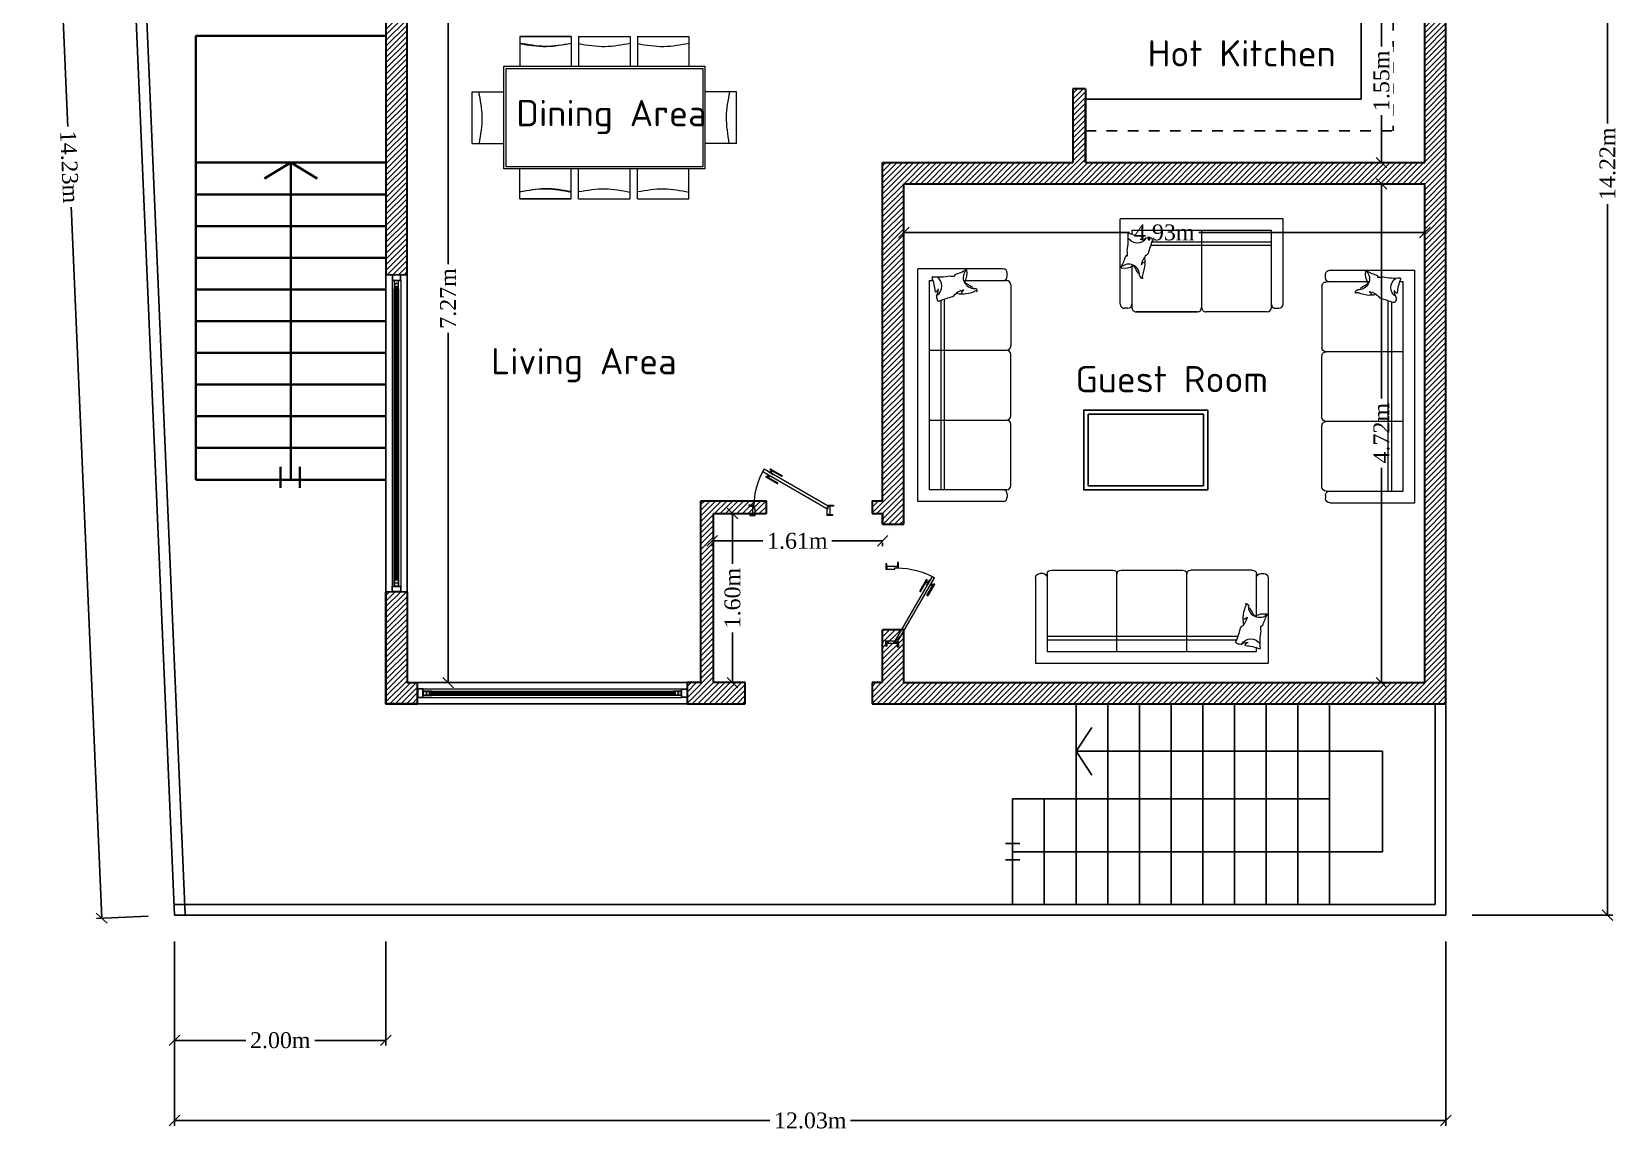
# Model space of a CAD drawing. Header units: millimetres. Extents: x 860 to 1444, y -43 to 267.
# Drawn here: x 1332.91 to 1347.93, y 248.68 to 259.09 of the extents above; entities that cross this region are included whole.
import ezdxf

# ---------------------------------------------------------------- set-up
doc = ezdxf.new("R2010")
doc.units = ezdxf.units.MM
doc.header["$MEASUREMENT"] = 0
doc.linetypes.add('VW-01 Strichlinie kurz', pattern=[0.15748, 0.07874, -0.07874])
for name, color, linetype, lineweight in [('Doors Ari', 251, 'Continuous', 5), ('furniture', 251, 'Continuous', 5), ('Furniture Ari', 252, 'Continuous', 9), ('Furnitures', 251, 'Continuous', 5), ('WALL', 7, 'Continuous', 30), ('Window', 7, 'Continuous', 15)]:
    doc.layers.add(name, color=color, linetype=linetype, lineweight=lineweight)
doc.layers.add('Text1', color=7, linetype='Continuous')
doc.styles.add('Ari', font='isocpeur.ttf', dxfattribs={"height": 0.15})
doc.styles.add('Ari CENTER', font='times.ttf', dxfattribs={"height": 0.15})
doc.dimstyles.new('Ari New', dxfattribs={"dimtxt": 0.15, "dimasz": 0.1, "dimexe": 0.05, "dimexo": 0.25, "dimgap": 0.05, "dimtad": 0, "dimtoh": 1, "dimzin": 0, "dimdsep": 46, "dimtxsty": 'Ari CENTER', "dimblk": 'OBLIQUE', "dimcen": 0.09, "dimclrd": 251, "dimclre": 251, "dimclrt": 12, "dimadec": 0, "dimazin": 0, "dimtfac": 1, "dimtofl": 0, "dimtmove": 0, "dimatfit": 3, "dimldrblk": 'NONE', "dimfxl": 0, "dimtolj": 1, "dimtzin": 0, "dimarcsym": 0})

# ---------------------------------------------------------------- blocks, each defined once
blk = doc.blocks.new('_Oblique')
at = {"color": 0, "linetype": 'ByBlock', "lineweight": -2}
blk.add_line((-0.5, -0.5), (0.5, 0.5), dxfattribs=at)
blk = doc.blocks.new('*D393')
at = {"color": 251, "lineweight": -2, "transparency": 16777216}
for p, q in [((1333.403, 264.942), (1332.913, 264.921)), ((1332.963, 264.923), (1333.252, 258.184)), ((1333.573, 250.703), (1333.284, 257.441)), ((1334.013, 250.722), (1333.523, 250.701))]:
    blk.add_line(p, q, dxfattribs=at)
at = {"layer": 'Defpoints', "color": 0, "lineweight": 35, "transparency": 16777216}
for p in [(1333.653, 264.952), (1334.263, 250.732), (1333.573, 250.703)]:
    blk.add_point(p, dxfattribs=at)
at = {"color": 251, "lineweight": -2, "transparency": 16777216, "xscale": 0.1, "yscale": 0.1, "zscale": 0.1}
for p, rotation in [((1332.963, 264.923), 92.45632987171216), ((1333.573, 250.703), 272.4563298717122)]:
    blk.add_blockref('_Oblique', p, dxfattribs=dict(at, rotation=rotation))
at = {"color": 12, "transparency": 16777216, "insert": (1333.268, 257.813), "char_height": 0.15, "attachment_point": 5, "rotation": 272.4563, "style": 'Ari CENTER', "bg_fill": 3, "box_fill_scale": 1.25, "bg_fill_color": 256, "bg_fill_true_color": 13158600, "bg_fill_transparency": 0}
blk.add_mtext('\\A1;14.23m', dxfattribs=at)
blk = doc.blocks.new('_None')
blk = doc.blocks.new('*D394')
at = {"color": 251, "lineweight": -2, "transparency": 16777216}
for p, q in [((1346.543, 264.952), (1347.873, 264.952)), ((1347.823, 264.952), (1347.823, 258.214)), ((1347.823, 250.732), (1347.823, 257.47)), ((1346.543, 250.732), (1347.873, 250.732))]:
    blk.add_line(p, q, dxfattribs=at)
at = {"layer": 'Defpoints', "color": 0, "lineweight": 35, "transparency": 16777216}
for p in [(1346.293, 264.952), (1346.293, 250.732), (1347.823, 250.732)]:
    blk.add_point(p, dxfattribs=at)
at = {"color": 251, "lineweight": -2, "transparency": 16777216, "xscale": 0.1, "yscale": 0.1, "zscale": 0.1}
for p, rotation in [((1347.823, 264.952), 90), ((1347.823, 250.732), 270)]:
    blk.add_blockref('_Oblique', p, dxfattribs=dict(at, rotation=rotation))
at = {"color": 12, "transparency": 16777216, "insert": (1347.823, 257.842), "char_height": 0.15, "attachment_point": 5, "rotation": 90, "style": 'Ari CENTER', "bg_fill": 3, "box_fill_scale": 1.25, "bg_fill_color": 256, "bg_fill_true_color": 13158600, "bg_fill_transparency": 0}
blk.add_mtext('\\A1;14.22m', dxfattribs=at)
blk = doc.blocks.new('*D395')
at = {"color": 251, "lineweight": -2, "transparency": 16777216}
for p, q in [((1334.263, 250.482), (1334.263, 249.497)), ((1336.263, 250.482), (1336.263, 249.497)), ((1334.263, 249.547), (1334.936, 249.547)), ((1336.263, 249.547), (1335.59, 249.547))]:
    blk.add_line(p, q, dxfattribs=at)
at = {"layer": 'Defpoints', "color": 0, "lineweight": 35, "transparency": 16777216}
for p in [(1334.263, 250.732), (1336.263, 250.732), (1336.263, 249.547)]:
    blk.add_point(p, dxfattribs=at)
at = {"color": 251, "lineweight": -2, "transparency": 16777216, "xscale": 0.1, "yscale": 0.1, "zscale": 0.1, "rotation": 180}
blk.add_blockref('_Oblique', (1334.263, 249.547), dxfattribs=at)
at = {"color": 251, "lineweight": -2, "transparency": 16777216, "xscale": 0.1, "yscale": 0.1, "zscale": 0.1}
blk.add_blockref('_Oblique', (1336.263, 249.547), dxfattribs=at)
at = {"color": 12, "transparency": 16777216, "insert": (1335.263, 249.547), "char_height": 0.15, "attachment_point": 5, "style": 'Ari CENTER', "bg_fill": 3, "box_fill_scale": 1.25, "bg_fill_color": 256, "bg_fill_true_color": 13158600, "bg_fill_transparency": 0}
blk.add_mtext('\\A1;2.00m', dxfattribs=at)
blk = doc.blocks.new('*D396')
at = {"color": 251, "lineweight": -2, "transparency": 16777216}
for p, q in [((1334.263, 250.482), (1334.263, 248.738)), ((1346.293, 250.482), (1346.293, 248.738)), ((1334.263, 248.788), (1339.906, 248.788)), ((1346.293, 248.788), (1340.65, 248.788))]:
    blk.add_line(p, q, dxfattribs=at)
at = {"layer": 'Defpoints', "color": 0, "lineweight": 35, "transparency": 16777216}
for p in [(1334.263, 250.732), (1346.293, 250.732), (1346.293, 248.788)]:
    blk.add_point(p, dxfattribs=at)
at = {"color": 251, "lineweight": -2, "transparency": 16777216, "xscale": 0.1, "yscale": 0.1, "zscale": 0.1, "rotation": 180}
blk.add_blockref('_Oblique', (1334.263, 248.788), dxfattribs=at)
at = {"color": 251, "lineweight": -2, "transparency": 16777216, "xscale": 0.1, "yscale": 0.1, "zscale": 0.1}
blk.add_blockref('_Oblique', (1346.293, 248.788), dxfattribs=at)
at = {"color": 12, "transparency": 16777216, "insert": (1340.278, 248.788), "char_height": 0.15, "attachment_point": 5, "style": 'Ari CENTER', "bg_fill": 3, "box_fill_scale": 1.25, "bg_fill_color": 256, "bg_fill_true_color": 13158600, "bg_fill_transparency": 0}
blk.add_mtext('\\A1;12.03m', dxfattribs=at)
blk = doc.blocks.new('*U364')
at = {"layer": 'Window', "color": 253, "lineweight": 5}
for p, q in [((2038.612, 2452.441), (2038.612, 2449.548)), ((2038.696, 2452.441), (2038.696, 2449.548))]:
    blk.add_line(p, q, dxfattribs=at)
at = {"layer": 'Window', "color": 251, "lineweight": 5}
for p, q in [((2038.639, 2452.374), (2038.666, 2452.381)), ((2038.64, 2449.615), (2038.667, 2449.608))]:
    blk.add_line(p, q, dxfattribs=at)
at = {"layer": 'Window', "linetype": 'Continuous', "lineweight": 5}
for points in [[(2038.696, 2452.441), (2038.696, 2452.494), (2038.612, 2452.494), (2038.612, 2452.441)], [(2038.635, 2452.412), (2038.635, 2452.412), (2038.635, 2452.439), (2038.671, 2452.439), (2038.671, 2452.412)], [(2038.671, 2452.411), (2038.671, 2452.411), (2038.671, 2452.411), (2038.671, 2452.411), (2038.671, 2452.382), (2038.671, 2452.382), (2038.635, 2452.382), (2038.635, 2452.382), (2038.635, 2452.411), (2038.635, 2452.382), (2038.635, 2452.411), (2038.635, 2452.411), (2038.635, 2452.411), (2038.635, 2452.411), (2038.635, 2452.411), (2038.635, 2452.411), (2038.671, 2452.411), (2038.671, 2452.411), (2038.671, 2452.411), (2038.671, 2452.411)], [(2038.666, 2452.374), (2038.639, 2452.374), (2038.639, 2452.381), (2038.666, 2452.381)], [(2038.696, 2449.548), (2038.696, 2449.494), (2038.612, 2449.494), (2038.612, 2449.548)], [(2038.672, 2449.578), (2038.672, 2449.578), (2038.672, 2449.578), (2038.672, 2449.578), (2038.672, 2449.607), (2038.672, 2449.607), (2038.635, 2449.607), (2038.635, 2449.607), (2038.635, 2449.578), (2038.635, 2449.607), (2038.635, 2449.578), (2038.635, 2449.578), (2038.635, 2449.578), (2038.635, 2449.578), (2038.635, 2449.578), (2038.635, 2449.578), (2038.672, 2449.578), (2038.672, 2449.578), (2038.672, 2449.578), (2038.672, 2449.578)], [(2038.635, 2449.576), (2038.635, 2449.576), (2038.635, 2449.55), (2038.672, 2449.55), (2038.672, 2449.576)], [(2038.667, 2449.615), (2038.64, 2449.615), (2038.64, 2449.608), (2038.667, 2449.608)]]:
    blk.add_lwpolyline(points, close=True, dxfattribs=at)
for points in [[(2038.693, 2452.446), (2038.693, 2452.489, 0.414214), (2038.691, 2452.492), (2038.617, 2452.492, 0.414214), (2038.615, 2452.489), (2038.615, 2452.446, 0.414214), (2038.617, 2452.444), (2038.691, 2452.444, 0.414214)], [(2038.693, 2449.543), (2038.693, 2449.5, -0.414214), (2038.69, 2449.497), (2038.617, 2449.497, -0.414214), (2038.615, 2449.5), (2038.615, 2449.543, -0.414214), (2038.617, 2449.545), (2038.69, 2449.545, -0.414214)]]:
    blk.add_lwpolyline(points, format="xyb", close=True, dxfattribs=at)
for points in [[(2038.632, 2452.441), (2038.632, 2452.381), (2038.632, 2452.36), (2038.636, 2452.36), (2038.636, 2452.363), (2038.635, 2452.363), (2038.635, 2452.381), (2038.671, 2452.381), (2038.671, 2452.363), (2038.67, 2452.363), (2038.67, 2452.36), (2038.674, 2452.36), (2038.674, 2452.381), (2038.674, 2452.441), (2038.632, 2452.441), (2038.671, 2452.441)], [(2038.633, 2449.548), (2038.633, 2449.608), (2038.633, 2449.628), (2038.637, 2449.628), (2038.637, 2449.626), (2038.635, 2449.626), (2038.635, 2449.608), (2038.672, 2449.608), (2038.672, 2449.626), (2038.67, 2449.626), (2038.67, 2449.628), (2038.674, 2449.628), (2038.674, 2449.608), (2038.674, 2449.548), (2038.633, 2449.548), (2038.672, 2449.548)]]:
    blk.add_lwpolyline(points, dxfattribs=at)
at = {"layer": 'Window', "color": 253, "lineweight": 5}
for points in [[(2038.633, 2449.628), (2038.632, 2452.36)], [(2038.674, 2452.36), (2038.674, 2449.628)]]:
    blk.add_lwpolyline(points, dxfattribs=at)
at = {"layer": 'Window', "color": 251, "lineweight": 5}
for points in [[(2038.639, 2452.381), (2038.666, 2452.374)], [(2038.64, 2449.608), (2038.667, 2449.615)]]:
    blk.add_lwpolyline(points, dxfattribs=at)
at = {"layer": 'Window', "color": 152, "lineweight": 5, "true_color": 0x2776bb}
for points in [[(2038.639, 2452.374), (2038.64, 2449.615), (2038.648, 2449.615), (2038.647, 2452.374)], [(2038.666, 2452.374), (2038.667, 2449.615), (2038.659, 2449.615), (2038.658, 2452.374)]]:
    blk.add_lwpolyline(points, close=True, dxfattribs=at)
at = {"layer": 'Window', "color": 251, "lineweight": 5}
for points in [[(2038.647, 2452.364), (2038.658, 2452.364), (2038.658, 2452.374), (2038.647, 2452.374)], [(2038.649, 2452.366), (2038.657, 2452.366), (2038.657, 2452.373), (2038.649, 2452.373)], [(2038.648, 2449.615), (2038.659, 2449.615), (2038.659, 2449.624), (2038.648, 2449.624)], [(2038.65, 2449.616), (2038.658, 2449.616), (2038.658, 2449.623), (2038.65, 2449.623)]]:
    blk.add_lwpolyline(points, close=True, dxfattribs=at)
for centre, start, end in [((2038.636, 2452.357), 2.8746, 86.4037), ((2038.67, 2452.357), 93.6399, 177.169), ((2038.636, 2449.632), 273.6399, 357.169), ((2038.671, 2449.632), 182.8746, 266.4037)]:
    blk.add_arc(centre, 0.00358, start, end, dxfattribs=at)
blk = doc.blocks.new('*U366')
at = {"layer": 'Window', "color": 253, "lineweight": 5}
for p, q in [((2038.612, 2450.991), (2038.612, 2448.548)), ((2038.696, 2450.991), (2038.696, 2448.548))]:
    blk.add_line(p, q, dxfattribs=at)
at = {"layer": 'Window', "color": 251, "lineweight": 5}
for p, q in [((2038.639, 2450.924), (2038.666, 2450.931)), ((2038.64, 2448.615), (2038.667, 2448.608))]:
    blk.add_line(p, q, dxfattribs=at)
at = {"layer": 'Window', "linetype": 'Continuous', "lineweight": 5}
for points in [[(2038.696, 2450.991), (2038.696, 2451.044), (2038.612, 2451.044), (2038.612, 2450.991)], [(2038.635, 2450.962), (2038.635, 2450.962), (2038.635, 2450.989), (2038.671, 2450.989), (2038.671, 2450.962)], [(2038.671, 2450.961), (2038.671, 2450.961), (2038.671, 2450.961), (2038.671, 2450.961), (2038.671, 2450.932), (2038.671, 2450.932), (2038.635, 2450.932), (2038.635, 2450.932), (2038.635, 2450.961), (2038.635, 2450.932), (2038.635, 2450.961), (2038.635, 2450.961), (2038.635, 2450.961), (2038.635, 2450.961), (2038.635, 2450.961), (2038.635, 2450.961), (2038.671, 2450.961), (2038.671, 2450.961), (2038.671, 2450.961), (2038.671, 2450.961)], [(2038.666, 2450.924), (2038.639, 2450.924), (2038.639, 2450.931), (2038.666, 2450.931)], [(2038.696, 2448.548), (2038.696, 2448.494), (2038.612, 2448.494), (2038.612, 2448.548)], [(2038.672, 2448.578), (2038.672, 2448.578), (2038.672, 2448.578), (2038.672, 2448.578), (2038.672, 2448.607), (2038.672, 2448.607), (2038.635, 2448.607), (2038.635, 2448.607), (2038.635, 2448.578), (2038.635, 2448.607), (2038.635, 2448.578), (2038.635, 2448.578), (2038.635, 2448.578), (2038.635, 2448.578), (2038.635, 2448.578), (2038.635, 2448.578), (2038.672, 2448.578), (2038.672, 2448.578), (2038.672, 2448.578), (2038.672, 2448.578)], [(2038.635, 2448.576), (2038.635, 2448.576), (2038.635, 2448.55), (2038.672, 2448.55), (2038.672, 2448.576)], [(2038.667, 2448.615), (2038.64, 2448.615), (2038.64, 2448.608), (2038.667, 2448.608)]]:
    blk.add_lwpolyline(points, close=True, dxfattribs=at)
for points in [[(2038.693, 2450.996), (2038.693, 2451.039, 0.414214), (2038.691, 2451.042), (2038.617, 2451.042, 0.414214), (2038.615, 2451.039), (2038.615, 2450.996, 0.414214), (2038.617, 2450.994), (2038.691, 2450.994, 0.414214)], [(2038.693, 2448.543), (2038.693, 2448.5, -0.414214), (2038.69, 2448.497), (2038.617, 2448.497, -0.414214), (2038.615, 2448.5), (2038.615, 2448.543, -0.414214), (2038.617, 2448.545), (2038.69, 2448.545, -0.414214)]]:
    blk.add_lwpolyline(points, format="xyb", close=True, dxfattribs=at)
for points in [[(2038.632, 2450.991), (2038.632, 2450.931), (2038.632, 2450.91), (2038.636, 2450.91), (2038.636, 2450.913), (2038.635, 2450.913), (2038.635, 2450.931), (2038.671, 2450.931), (2038.671, 2450.913), (2038.67, 2450.913), (2038.67, 2450.91), (2038.674, 2450.91), (2038.674, 2450.931), (2038.674, 2450.991), (2038.632, 2450.991), (2038.671, 2450.991)], [(2038.633, 2448.548), (2038.633, 2448.608), (2038.633, 2448.628), (2038.637, 2448.628), (2038.637, 2448.626), (2038.635, 2448.626), (2038.635, 2448.608), (2038.672, 2448.608), (2038.672, 2448.626), (2038.67, 2448.626), (2038.67, 2448.628), (2038.674, 2448.628), (2038.674, 2448.608), (2038.674, 2448.548), (2038.633, 2448.548), (2038.672, 2448.548)]]:
    blk.add_lwpolyline(points, dxfattribs=at)
at = {"layer": 'Window', "color": 253, "lineweight": 5}
for points in [[(2038.633, 2448.628), (2038.632, 2450.91)], [(2038.674, 2450.91), (2038.674, 2448.628)]]:
    blk.add_lwpolyline(points, dxfattribs=at)
at = {"layer": 'Window', "color": 251, "lineweight": 5}
for points in [[(2038.639, 2450.931), (2038.666, 2450.924)], [(2038.64, 2448.608), (2038.667, 2448.615)]]:
    blk.add_lwpolyline(points, dxfattribs=at)
at = {"layer": 'Window', "color": 152, "lineweight": 5, "true_color": 0x2776bb}
for points in [[(2038.639, 2450.924), (2038.64, 2448.615), (2038.648, 2448.615), (2038.647, 2450.924)], [(2038.666, 2450.924), (2038.667, 2448.615), (2038.659, 2448.615), (2038.658, 2450.924)]]:
    blk.add_lwpolyline(points, close=True, dxfattribs=at)
at = {"layer": 'Window', "color": 251, "lineweight": 5}
for points in [[(2038.647, 2450.914), (2038.658, 2450.914), (2038.658, 2450.924), (2038.647, 2450.924)], [(2038.649, 2450.916), (2038.657, 2450.916), (2038.657, 2450.923), (2038.649, 2450.923)], [(2038.648, 2448.615), (2038.659, 2448.615), (2038.659, 2448.624), (2038.648, 2448.624)], [(2038.65, 2448.616), (2038.658, 2448.616), (2038.658, 2448.623), (2038.65, 2448.623)]]:
    blk.add_lwpolyline(points, close=True, dxfattribs=at)
for centre, start, end in [((2038.636, 2450.907), 2.8746, 86.4037), ((2038.67, 2450.907), 93.6399, 177.169), ((2038.636, 2448.632), 273.6399, 357.169), ((2038.671, 2448.632), 182.8746, 266.4037)]:
    blk.add_arc(centre, 0.00358, start, end, dxfattribs=at)
blk = doc.blocks.new('*D411')
at = {"color": 251, "lineweight": -2, "transparency": 16777216}
for p, q in [((1336.713, 260.202), (1336.902, 260.202)), ((1336.852, 260.202), (1336.852, 256.893)), ((1336.852, 252.932), (1336.852, 256.242)), ((1336.713, 252.932), (1336.902, 252.932))]:
    blk.add_line(p, q, dxfattribs=at)
at = {"layer": 'Defpoints', "color": 0, "lineweight": 35, "transparency": 16777216}
for p in [(1336.463, 260.202), (1336.463, 252.932), (1336.852, 252.932)]:
    blk.add_point(p, dxfattribs=at)
at = {"color": 251, "lineweight": -2, "transparency": 16777216, "xscale": 0.1, "yscale": 0.1, "zscale": 0.1}
for p, rotation in [((1336.852, 260.202), 90), ((1336.852, 252.932), 270)]:
    blk.add_blockref('_Oblique', p, dxfattribs=dict(at, rotation=rotation))
at = {"color": 12, "transparency": 16777216, "insert": (1336.852, 256.567), "char_height": 0.15, "attachment_point": 5, "rotation": 90, "style": 'Ari CENTER', "bg_fill": 3, "box_fill_scale": 1.25, "bg_fill_color": 256, "bg_fill_true_color": 13158600, "bg_fill_transparency": 0}
blk.add_mtext('\\A1;7.27m', dxfattribs=at)
blk = doc.blocks.new('*D415')
at = {"color": 251, "lineweight": -2, "transparency": 16777216}
for p, q in [((1345.843, 259.402), (1345.634, 259.402)), ((1345.684, 259.402), (1345.684, 258.944)), ((1345.684, 257.852), (1345.684, 258.311)), ((1345.843, 257.852), (1345.634, 257.852))]:
    blk.add_line(p, q, dxfattribs=at)
at = {"layer": 'Defpoints', "color": 0, "lineweight": 35, "transparency": 16777216}
for p in [(1346.093, 259.402), (1345.684, 257.852), (1346.093, 257.852)]:
    blk.add_point(p, dxfattribs=at)
at = {"color": 251, "lineweight": -2, "transparency": 16777216, "xscale": 0.1, "yscale": 0.1, "zscale": 0.1}
for p, rotation in [((1345.684, 259.402), 90), ((1345.684, 257.852), 270)]:
    blk.add_blockref('_Oblique', p, dxfattribs=dict(at, rotation=rotation))
at = {"color": 12, "transparency": 16777216, "insert": (1345.684, 258.627), "char_height": 0.15, "attachment_point": 5, "rotation": 90, "style": 'Ari CENTER', "bg_fill": 3, "box_fill_scale": 1.25, "bg_fill_color": 256, "bg_fill_true_color": 13158600, "bg_fill_transparency": 0}
blk.add_mtext('\\A1;1.55m', dxfattribs=at)
blk = doc.blocks.new('*D419')
at = {"color": 251, "lineweight": -2, "transparency": 16777216}
for p, q in [((1345.843, 257.652), (1345.634, 257.652)), ((1345.684, 257.652), (1345.684, 255.62)), ((1345.684, 252.932), (1345.684, 254.965)), ((1345.843, 252.932), (1345.634, 252.932))]:
    blk.add_line(p, q, dxfattribs=at)
at = {"layer": 'Defpoints', "color": 0, "lineweight": 35, "transparency": 16777216}
for p in [(1346.093, 257.652), (1345.684, 252.932), (1346.093, 252.932)]:
    blk.add_point(p, dxfattribs=at)
at = {"color": 251, "lineweight": -2, "transparency": 16777216, "xscale": 0.1, "yscale": 0.1, "zscale": 0.1}
for p, rotation in [((1345.684, 257.652), 90), ((1345.684, 252.932), 270)]:
    blk.add_blockref('_Oblique', p, dxfattribs=dict(at, rotation=rotation))
at = {"color": 12, "transparency": 16777216, "insert": (1345.684, 255.292), "char_height": 0.15, "attachment_point": 5, "rotation": 90, "style": 'Ari CENTER', "bg_fill": 3, "box_fill_scale": 1.25, "bg_fill_color": 256, "bg_fill_true_color": 13158600, "bg_fill_transparency": 0}
blk.add_mtext('\\A1;4.72m', dxfattribs=at)
blk = doc.blocks.new('*D403')
at = {"color": 251, "lineweight": -2, "transparency": 16777216}
for p, q in [((1341.163, 257.402), (1341.163, 257.141)), ((1346.093, 257.402), (1346.093, 257.141)), ((1341.163, 257.191), (1343.3, 257.191)), ((1346.093, 257.191), (1343.956, 257.191))]:
    blk.add_line(p, q, dxfattribs=at)
at = {"layer": 'Defpoints', "color": 0, "lineweight": 35, "transparency": 16777216}
for p in [(1341.163, 257.652), (1346.093, 257.652), (1341.163, 257.191)]:
    blk.add_point(p, dxfattribs=at)
at = {"color": 251, "lineweight": -2, "transparency": 16777216, "xscale": 0.1, "yscale": 0.1, "zscale": 0.1, "rotation": 180}
blk.add_blockref('_Oblique', (1341.163, 257.191), dxfattribs=at)
at = {"color": 251, "lineweight": -2, "transparency": 16777216, "xscale": 0.1, "yscale": 0.1, "zscale": 0.1}
blk.add_blockref('_Oblique', (1346.093, 257.191), dxfattribs=at)
at = {"color": 12, "transparency": 16777216, "insert": (1343.628, 257.191), "char_height": 0.15, "attachment_point": 5, "style": 'Ari CENTER', "bg_fill": 3, "box_fill_scale": 1.25, "bg_fill_color": 256, "bg_fill_true_color": 13158600, "bg_fill_transparency": 0}
blk.add_mtext('\\A1;4.93m', dxfattribs=at)
blk = doc.blocks.new('*D404')
at = {"color": 251, "lineweight": -2, "transparency": 16777216}
for p, q in [((1339.543, 254.532), (1339.543, 254.049)), ((1339.613, 254.532), (1339.593, 254.532)), ((1339.543, 252.932), (1339.543, 253.416)), ((1339.613, 252.932), (1339.593, 252.932))]:
    blk.add_line(p, q, dxfattribs=at)
at = {"layer": 'Defpoints', "color": 0, "lineweight": 35, "transparency": 16777216}
for p in [(1339.363, 254.532), (1339.543, 254.532), (1339.363, 252.932)]:
    blk.add_point(p, dxfattribs=at)
at = {"color": 251, "lineweight": -2, "transparency": 16777216, "xscale": 0.1, "yscale": 0.1, "zscale": 0.1}
for p, rotation in [((1339.543, 254.532), 90), ((1339.543, 252.932), 270)]:
    blk.add_blockref('_Oblique', p, dxfattribs=dict(at, rotation=rotation))
at = {"color": 12, "transparency": 16777216, "insert": (1339.543, 253.732), "char_height": 0.15, "attachment_point": 5, "rotation": 90, "style": 'Ari CENTER', "bg_fill": 3, "box_fill_scale": 1.25, "bg_fill_color": 256, "bg_fill_true_color": 13158600, "bg_fill_transparency": 0}
blk.add_mtext('\\A1;1.60m', dxfattribs=at)
blk = doc.blocks.new('*D405')
at = {"color": 251, "lineweight": -2, "transparency": 16777216}
for p, q in [((1339.35, 254.273), (1339.84, 254.273)), ((1339.35, 254.254), (1339.35, 254.223)), ((1340.963, 254.273), (1340.473, 254.273)), ((1340.963, 254.254), (1340.963, 254.223))]:
    blk.add_line(p, q, dxfattribs=at)
at = {"layer": 'Defpoints', "color": 0, "lineweight": 35, "transparency": 16777216}
for p in [(1339.35, 254.504), (1340.963, 254.504), (1340.963, 254.273)]:
    blk.add_point(p, dxfattribs=at)
at = {"color": 251, "lineweight": -2, "transparency": 16777216, "xscale": 0.1, "yscale": 0.1, "zscale": 0.1, "rotation": 180}
blk.add_blockref('_Oblique', (1339.35, 254.273), dxfattribs=at)
at = {"color": 251, "lineweight": -2, "transparency": 16777216, "xscale": 0.1, "yscale": 0.1, "zscale": 0.1}
blk.add_blockref('_Oblique', (1340.963, 254.273), dxfattribs=at)
at = {"color": 12, "transparency": 16777216, "insert": (1340.156, 254.273), "char_height": 0.15, "attachment_point": 5, "style": 'Ari CENTER', "bg_fill": 3, "box_fill_scale": 1.25, "bg_fill_color": 256, "bg_fill_true_color": 13158600, "bg_fill_transparency": 0}
blk.add_mtext('\\A1;1.61m', dxfattribs=at)
blk = doc.blocks.new('*U377')
for points in [[(-0.385, 0.2), (0.221, 0.55), (0.234, 0.528), (-0.372, 0.178)], [(-0.435, 0.2), (-0.385, 0.2), (-0.385, 0.21), (-0.435, 0.21)], [(0.365, 0.2), (0.315, 0.2), (0.315, 0.21), (0.365, 0.21)], [(-0.425, 0.09), (-0.375, 0.09), (-0.375, 0.1), (-0.425, 0.1)], [(0.355, 0.09), (0.305, 0.09), (0.305, 0.1), (0.355, 0.1)]]:
    blk.add_lwpolyline(points, close=True)
at = {"color": 8, "lineweight": 9}
for points in [[(0.158, 0.551), (0.054, 0.491, 1), (0.059, 0.482), (0.163, 0.542, 1)], [(0.203, 0.473), (0.099, 0.413, -1), (0.094, 0.421), (0.198, 0.481, -1)]]:
    blk.add_lwpolyline(points, format="xyb", close=True, dxfattribs=at)
for points in [[(0.187, 0.53), (0.135, 0.5), (0.134, 0.502), (0.186, 0.532)], [(0.145, 0.532), (0.154, 0.537), (0.164, 0.52), (0.155, 0.515)], [(0.199, 0.508), (0.147, 0.478), (0.149, 0.476), (0.201, 0.506)], [(0.18, 0.471), (0.189, 0.476), (0.179, 0.494), (0.17, 0.489)]]:
    blk.add_lwpolyline(points, close=True, dxfattribs=at)
for points in [[(-0.4, 0.1), (-0.375, 0.1), (-0.375, 0.175), (-0.385, 0.175), (-0.385, 0.2), (-0.4, 0.2), (-0.4, 0.1)], [(0.33, 0.1), (0.305, 0.1), (0.305, 0.175), (0.315, 0.175), (0.315, 0.2), (0.33, 0.2), (0.33, 0.1)]]:
    blk.add_lwpolyline(points)
blk.add_arc((-0.385, 0.2), 0.7, 0, 30, dxfattribs=at)
blk = doc.blocks.new('*U378')
for points in [[(-0.425, 0.19), (-0.375, 0.19), (-0.375, 0.18), (-0.425, 0.18)], [(0.355, 0.19), (0.305, 0.19), (0.305, 0.18), (0.355, 0.18)], [(-0.435, 0.1), (-0.385, 0.1), (-0.385, 0.09), (-0.435, 0.09)], [(0.315, 0.1), (-0.291, -0.25), (-0.304, -0.228), (0.302, 0.122)], [(0.365, 0.1), (0.315, 0.1), (0.315, 0.09), (0.365, 0.09)]]:
    blk.add_lwpolyline(points, close=True)
for points in [[(-0.4, 0.18), (-0.375, 0.18), (-0.375, 0.125), (-0.385, 0.125), (-0.385, 0.1), (-0.4, 0.1), (-0.4, 0.18)], [(0.33, 0.18), (0.305, 0.18), (0.305, 0.125), (0.315, 0.125), (0.315, 0.1), (0.33, 0.1), (0.33, 0.18)]]:
    blk.add_lwpolyline(points)
at = {"color": 8, "lineweight": 9}
for points in [[(-0.273, -0.173), (-0.169, -0.113, -1), (-0.164, -0.121), (-0.268, -0.181, -1)], [(-0.228, -0.251), (-0.124, -0.191, 1), (-0.129, -0.182), (-0.233, -0.242, 1)]]:
    blk.add_lwpolyline(points, format="xyb", close=True, dxfattribs=at)
for points in [[(-0.269, -0.208), (-0.217, -0.178), (-0.219, -0.176), (-0.271, -0.206)], [(-0.25, -0.171), (-0.259, -0.176), (-0.249, -0.194), (-0.24, -0.189)], [(-0.257, -0.23), (-0.205, -0.2), (-0.204, -0.202), (-0.256, -0.232)], [(-0.215, -0.232), (-0.224, -0.237), (-0.234, -0.22), (-0.225, -0.215)]]:
    blk.add_lwpolyline(points, close=True, dxfattribs=at)
blk.add_arc((0.315, 0.1), 0.7, 180, 210, dxfattribs=at)
blk = doc.blocks.new('FHJ')
at = {"layer": 'Furnitures'}
for p, q in [((65.237, -5.262), (67.437, -5.262)), ((65.237, -6.069), (65.237, -5.262)), ((65.347, -5.372), (67.327, -5.372)), ((65.347, -6.102), (65.347, -5.372)), ((66.007, -5.372), (66.007, -6.102)), ((66.667, -5.372), (66.667, -6.102)), ((67.327, -5.372), (67.327, -5.407)), ((67.437, -6.069), (67.437, -5.262)), ((65.347, -5.482), (67.139, -5.482)), ((65.347, -5.515), (67.151, -5.515)), ((67.327, -5.696), (67.327, -6.102)), ((65.307, -6.109), (65.277, -6.109)), ((65.387, -6.142), (65.967, -6.142)), ((66.047, -6.142), (66.627, -6.142)), ((67.287, -6.142), (66.707, -6.142)), ((67.367, -6.109), (67.397, -6.109))]:
    blk.add_line(p, q, dxfattribs=at)
for centre, radius, start, end in [((67.196, -5.008), 0.42, 273.9947, 292.2174), ((67.357, -5.403), 0.0063, 353.9832, 112.2174), ((67.888, -5.458), 0.527, 173.9832, 191.5286), ((67.144, -5.46), 0.0126, 117.1304, 200.9482), ((65.909, -5.933), 1.31, 15.1521, 20.9482), ((67.183, -5.537), 0.099, 92.7962, 117.1304), ((67.245, -5.325), 0.131, 239.5087, 271.0429), ((67.275, -5.385), 0.105, 214.0212, 325.1506), ((67.226, -5.433), 0.0063, 93.9947, 209.557), ((67.257, -5.416), 0.0416, 209.557, 257.0475), ((67.186, -5.587), 0.0126, 195.1521, 232.4345), ((67.078, -5.727), 0.163, 10.921, 52.4345), ((67.213, -5.688), 0.0126, 41.4659, 190.4525), ((67.673, -5.64), 0.476, 186.1256, 199.3393), ((67.454, -5.677), 0.252, 168.5381, 180.9308), ((67.327, -5.587), 0.141, 221.4659, 230.8131), ((67.357, -5.796), 0.104, 45.6927, 183.5175), ((67.314, -5.713), 0.0063, 60.4242, 147.1103), ((67.4, -5.561), 0.168, 240.4242, 278.3824), ((67.62, -5.605), 0.252, 170.6752, 180.5669), ((67.374, -5.607), 0.0063, 180.5669, 291.9475), ((67.379, -5.619), 0.0063, 17.478, 111.9475), ((67.888, -5.458), 0.527, 197.478, 209.4698), ((67.211, -5.809), 0.0177, 307.9046, 42.5862), ((67.229, -5.8), 0.0244, 253.8009, 355.0524), ((68.351, -6.383), 1.241, 147.1103, 151.1368), ((67.424, -5.721), 0.0063, 278.3824, 29.4698), ((65.277, -6.069), 0.04, 180, 270), ((65.307, -6.069), 0.04, 270, 0), ((65.387, -6.102), 0.04, 180, 270), ((65.967, -6.102), 0.04, 270, 0), ((66.047, -6.102), 0.04, 180, 270), ((66.627, -6.102), 0.04, 270, 0), ((66.707, -6.102), 0.04, 180, 270), ((67.287, -6.102), 0.04, 270, 0), ((67.367, -6.069), 0.04, 180, 270), ((67.367, -6.069), 0.04, 180, 270), ((67.397, -6.069), 0.04, 270, 0)]:
    blk.add_arc(centre, radius, start, end, dxfattribs=at)
blk = doc.blocks.new('SSS')
at = {"layer": 'Furnitures'}
for p, q in [((64.311, -6.238), (64.311, -7.778)), ((65.118, -6.238), (64.311, -6.238)), ((65.158, -6.308), (65.158, -6.278)), ((64.421, -6.348), (64.421, -7.668)), ((65.151, -6.348), (64.421, -6.348)), ((64.531, -6.348), (64.531, -7.48)), ((64.564, -6.348), (64.564, -7.492)), ((65.191, -6.388), (65.191, -6.968)), ((64.421, -7.008), (65.151, -7.008)), ((64.421, -7.008), (65.151, -7.008)), ((65.191, -7.628), (65.191, -7.048)), ((65.191, -7.048), (65.191, -7.628)), ((65.118, -7.778), (64.311, -7.778)), ((64.421, -7.668), (64.455, -7.668)), ((64.745, -7.668), (65.151, -7.668)), ((65.158, -7.708), (65.158, -7.738))]:
    blk.add_line(p, q, dxfattribs=at)
for centre, radius, start, end in [((65.118, -6.278), 0.04, 0, 90), ((65.118, -6.308), 0.04, 270, 0), ((65.151, -6.388), 0.04, 0, 90), ((65.151, -6.968), 0.04, 270, 0), ((65.151, -7.048), 0.04, 0, 90), ((65.151, -7.048), 0.04, 0, 90), ((64.585, -7.525), 0.099, 152.8696, 177.2038), ((64.509, -7.485), 0.0126, 69.0518, 152.8696), ((64.982, -6.25), 1.31, 249.0518, 254.8479), ((64.057, -7.538), 0.42, 337.7826, 356.0053), ((64.482, -7.567), 0.0063, 60.443, 176.0053), ((64.464, -7.598), 0.0416, 12.9525, 60.443), ((64.374, -7.586), 0.131, 358.9571, 30.4913), ((64.433, -7.616), 0.105, 304.8494, 55.9788), ((64.636, -7.527), 0.0126, 37.5655, 74.8479), ((64.775, -7.42), 0.163, 217.5655, 259.079), ((64.725, -7.795), 0.252, 89.0692, 101.4619), ((64.737, -7.554), 0.0126, 79.5475, 228.5341), ((64.635, -7.669), 0.141, 39.1869, 48.5341), ((64.688, -8.015), 0.476, 70.6607, 83.8744), ((64.844, -7.699), 0.104, 86.4825, 224.3073), ((64.761, -7.655), 0.0063, 122.8897, 209.5758), ((64.61, -7.741), 0.168, 351.6176, 29.5758), ((65.431, -8.692), 1.241, 118.8632, 122.8897), ((64.858, -7.553), 0.0177, 227.4138, 322.0954), ((64.848, -7.57), 0.0244, 274.9476, 16.1991), ((65.151, -7.628), 0.04, 270, 0), ((64.451, -7.699), 0.0063, 157.7826, 276.0168), ((64.507, -8.229), 0.527, 78.4714, 96.0168), ((64.653, -7.961), 0.252, 89.4331, 99.3248), ((64.655, -7.716), 0.0063, 338.0525, 89.4331), ((64.667, -7.721), 0.0063, 158.0525, 252.522), ((64.507, -8.229), 0.527, 60.5302, 72.522), ((64.769, -7.765), 0.0063, 240.5302, 351.6176), ((65.118, -7.708), 0.04, 0, 90), ((65.118, -7.708), 0.04, 0, 90), ((65.118, -7.738), 0.04, 270, 0)]:
    blk.add_arc(centre, radius, start, end, dxfattribs=at)

msp = doc.modelspace()

# ---------------------------------------------------------------- hatches: boundary and pattern name
at = {"layer": 'furniture'}
h = msp.add_hatch(dxfattribs=at)
h.set_pattern_fill('ANSI31', color=256, scale=0.3)
h.set_pattern_definition([(45, (1063.762295, 415.22589), (-0.0265165043, 0.0265165043), [])])
h.paths.add_polyline_path([(1339.66291, 252.93226), (1339.36291, 252.93226), (1339.36291, 254.53226), (1339.86291, 254.53226), (1339.86291, 254.65226), (1339.82791, 254.65226), (1339.24291, 254.65226), (1339.24291, 252.93226), (1339.11291, 252.93226), (1339.11291, 252.73226), (1339.66291, 252.73226)], flags=17)
h.paths.add_polyline_path([(1336.56291, 252.93226), (1336.46291, 252.93226), (1336.46291, 253.79226), (1336.26291, 253.79226), (1336.26291, 252.73226), (1336.56291, 252.73226)], flags=17)
h.paths.add_polyline_path([(1336.46291, 260.20226), (1341.56291, 260.20226), (1341.56291, 261.15226), (1341.36291, 261.15226), (1341.36291, 261.11726), (1341.36291, 260.40226), (1336.46291, 260.40226), (1336.46291, 261.15226), (1336.26291, 261.15226), (1336.26291, 256.79226), (1336.46291, 256.79226)], flags=17)
h.paths.add_polyline_path([(1346.29291, 259.52226), (1344.41291, 259.52226), (1344.41291, 260.93226), (1346.29291, 260.93226), (1346.29291, 264.95226), (1336.26291, 264.95226), (1336.26291, 264.20226), (1336.46291, 264.20226), (1336.46291, 264.75226), (1341.36291, 264.75226), (1341.36291, 262.15226), (1341.56291, 262.15226), (1342.88291, 262.15226), (1342.88291, 262.27226), (1341.56291, 262.27226), (1341.56291, 263.65226), (1341.56291, 264.75226), (1342.16291, 264.75226), (1344.29291, 264.75226), (1344.29291, 264.07226), (1344.41291, 264.07226), (1344.41291, 264.75226), (1346.09291, 264.75226), (1346.09291, 263.17226), (1344.41291, 263.17226), (1344.41291, 263.27226), (1344.29291, 263.27226), (1344.29291, 262.95226), (1344.41291, 262.95226), (1344.41291, 263.05226), (1346.09291, 263.05226), (1346.09291, 261.05226), (1344.41291, 261.05226), (1344.41291, 262.15226), (1344.29291, 262.15226), (1344.29291, 261.05226), (1342.88291, 261.05226), (1342.88291, 261.15226), (1342.76291, 261.15226), (1342.76291, 261.05226), (1342.76291, 259.35226), (1342.88291, 259.35226), (1342.88291, 260.93226), (1344.29291, 260.93226), (1344.29291, 259.40226), (1346.09291, 259.40226), (1346.09291, 257.85226), (1342.88291, 257.85226), (1342.88291, 258.45226), (1342.88291, 258.55226), (1342.76291, 258.55226), (1342.76291, 257.85226), (1340.96291, 257.85226), (1340.96291, 254.65226), (1340.86291, 254.65226), (1340.86291, 254.53226), (1340.96291, 254.53226), (1340.96291, 254.43226), (1341.16291, 254.43226), (1341.16291, 257.65226), (1346.09291, 257.65226), (1346.09291, 252.93226), (1341.16291, 252.93226), (1341.16291, 253.43226), (1340.96291, 253.43226), (1340.96291, 252.93226), (1340.86291, 252.93226), (1340.86291, 252.73226), (1346.29291, 252.73226)])

# ---------------------------------------------------------------- linework, layer by layer
for p, q in [((1334.26291, 250.73226), (1333.65291, 264.95226)), ((1334.36281, 250.73654), (1333.75729, 264.85226)), ((1345.49291, 259.40226), (1345.49291, 258.45226)), ((1342.88291, 258.45226), (1345.49291, 258.45226)), ((1336.26291, 254.85226), (1336.26291, 257.85226)), ((1346.29291, 252.73226), (1340.86291, 252.73226)), ((1342.79291, 251.83226), (1342.79291, 252.73226)), ((1343.09291, 251.83226), (1343.09291, 252.73226)), ((1343.39291, 251.83226), (1343.39291, 252.73226)), ((1343.69291, 251.83226), (1343.69291, 252.73226)), ((1343.99291, 251.83226), (1343.99291, 252.73226)), ((1344.29291, 251.83226), (1344.29291, 252.73226)), ((1344.59291, 251.83226), (1344.59291, 252.73226)), ((1344.89291, 251.83226), (1344.89291, 252.73226)), ((1345.19291, 252.73226), (1345.19291, 250.83226)), ((1346.19291, 252.73226), (1346.19291, 250.83226)), ((1346.29291, 252.73226), (1346.29291, 250.73226)), ((1342.79291, 252.28226), (1342.94291, 252.50726)), ((1345.69291, 252.28226), (1342.79291, 252.28226)), ((1342.79291, 252.28226), (1342.94291, 252.05726)), ((1345.69291, 251.33226), (1345.69291, 252.28226)), ((1342.19291, 251.83226), (1342.19291, 250.83226)), ((1342.19291, 251.83226), (1345.19291, 251.83226)), ((1342.49291, 251.83226), (1342.49291, 250.83226)), ((1342.79291, 251.83226), (1342.79291, 250.83226)), ((1343.09291, 251.83226), (1343.09291, 250.83226)), ((1343.39291, 251.83226), (1343.39291, 250.83226)), ((1343.69291, 251.83226), (1343.69291, 250.83226)), ((1343.99291, 251.83226), (1343.99291, 250.83226)), ((1344.29291, 251.83226), (1344.29291, 250.83226)), ((1344.59291, 251.83226), (1344.59291, 250.83226)), ((1344.89291, 251.83226), (1344.89291, 250.83226)), ((1345.19291, 251.83226), (1345.19291, 250.83226)), ((1342.19291, 251.33226), (1345.19291, 251.33226)), ((1345.19291, 251.33226), (1345.69291, 251.33226)), ((1346.19291, 250.83226), (1334.26291, 250.83226)), ((1346.29291, 250.73226), (1334.26291, 250.73226))]:
    msp.add_line(p, q)
at = {"color": 251, "linetype": 'VW-01 Strichlinie kurz', "true_color": 0x636466}
for p in [(1345.79291, 259.40226), (1342.88291, 258.15226)]:
    msp.add_line(p, (1345.79291, 258.15226), dxfattribs=at)
at = {"lineweight": 35}
for p, q in [((1334.46291, 259.05226), (1334.46291, 258.05226)), ((1334.46291, 259.05226), (1336.26291, 259.05226)), ((1334.46291, 258.05226), (1334.46291, 257.75226)), ((1334.46291, 257.85226), (1336.26291, 257.85226)), ((1335.36291, 257.85226), (1335.11291, 257.70226)), ((1335.36291, 254.85226), (1335.36291, 257.85226)), ((1335.36291, 257.85226), (1335.61291, 257.70226)), ((1334.46291, 257.75226), (1334.46291, 257.45226)), ((1334.46291, 257.55226), (1336.26291, 257.55226)), ((1334.46291, 257.45226), (1334.46291, 257.15226)), ((1334.46291, 257.25226), (1336.26291, 257.25226)), ((1334.46291, 257.15226), (1334.46291, 256.85226)), ((1334.46291, 256.95226), (1336.26291, 256.95226)), ((1334.46291, 256.85226), (1334.46291, 256.55226)), ((1334.46291, 256.65226), (1336.26291, 256.65226)), ((1334.46291, 256.55226), (1334.46291, 256.25226)), ((1334.46291, 256.35226), (1336.26291, 256.35226)), ((1334.46291, 256.25226), (1334.46291, 255.95226)), ((1334.46291, 256.05226), (1336.26291, 256.05226)), ((1334.46291, 255.95226), (1334.46291, 255.65226)), ((1334.46291, 255.75226), (1336.26291, 255.75226)), ((1334.46291, 255.65226), (1334.46291, 255.35226)), ((1334.46291, 255.45226), (1336.26291, 255.45226)), ((1334.46291, 255.35226), (1334.46291, 254.85226)), ((1334.46291, 255.15226), (1336.26291, 255.15226)), ((1334.46291, 254.85226), (1336.26291, 254.85226))]:
    msp.add_line(p, q, dxfattribs=at)
for points in [[(1336.26291, 256.79226), (1336.46291, 256.79226), (1336.46291, 253.79226), (1336.26291, 253.79226)], [(1336.26291, 256.35226), (1336.26291, 256.65226)], [(1336.26291, 253.79226), (1336.26291, 256.05226)], [(1342.12492, 251.40834), (1342.2609, 251.40834)], [(1342.2609, 251.25617), (1342.12492, 251.25617)]]:
    msp.add_lwpolyline(points)
for points in [[(1344.03919, 255.51078), (1344.03919, 254.75499), (1342.86686, 254.75499), (1342.86686, 255.51078)], [(1343.99931, 255.4709), (1343.99931, 254.79487), (1342.90673, 254.79487), (1342.90673, 255.4709)], [(1336.56291, 252.93226), (1339.11291, 252.93226), (1339.11291, 252.73226), (1336.56291, 252.73226)]]:
    msp.add_lwpolyline(points, close=True)
for points in [[(1335.26663, 254.97546), (1335.26663, 254.77546)], [(1335.44889, 254.77546), (1335.44889, 254.97546)]]:
    msp.add_lwpolyline(points, dxfattribs=at)
at = {"layer": 'Furniture Ari', "linetype": 'Continuous'}
for p, q in [((1337.52954, 259.04724), (1337.52954, 258.76421)), ((1337.52954, 259.04724), (1338.01634, 259.04724)), ((1338.01634, 259.04724), (1337.52954, 259.04724)), ((1337.52954, 259.04724), (1337.52954, 258.76421)), ((1338.01634, 259.04724), (1338.01634, 258.76421)), ((1338.01634, 259.04724), (1338.01634, 258.76421)), ((1338.08658, 259.04724), (1338.08658, 258.76421)), ((1338.08658, 259.04724), (1338.57338, 259.04724)), ((1338.57338, 259.04724), (1338.57338, 258.76421)), ((1338.64361, 259.04724), (1339.13041, 259.04724)), ((1338.64361, 259.04724), (1338.64361, 258.76421)), ((1339.13041, 259.04724), (1339.13041, 258.76421)), ((1337.07906, 258.03515), (1337.07906, 258.52195)), ((1337.07906, 258.03515), (1337.07906, 258.52195)), ((1337.07906, 258.52195), (1337.37902, 258.52195)), ((1337.07906, 258.52195), (1337.37902, 258.52195)), ((1339.58089, 258.52195), (1339.28093, 258.52195)), ((1339.58089, 258.52195), (1339.28093, 258.52195)), ((1339.58089, 258.03515), (1339.58089, 258.52195)), ((1339.58089, 258.03515), (1339.58089, 258.52195)), ((1337.07906, 258.03515), (1337.37902, 258.03515)), ((1337.07906, 258.03515), (1337.37902, 258.03515)), ((1339.58089, 258.03515), (1339.28093, 258.03515)), ((1339.58089, 258.03515), (1339.28093, 258.03515)), ((1337.52954, 257.50986), (1337.52954, 257.79288)), ((1337.52954, 257.50986), (1337.52954, 257.79288)), ((1338.01634, 257.50986), (1338.01634, 257.79288)), ((1338.01634, 257.50986), (1338.01634, 257.79288)), ((1338.08658, 257.50986), (1338.08658, 257.79288)), ((1338.57338, 257.50986), (1338.57338, 257.79288)), ((1338.64361, 257.50986), (1338.64361, 257.79288)), ((1339.13041, 257.50986), (1339.13041, 257.79288)), ((1337.52954, 257.50986), (1338.01634, 257.50986)), ((1338.01634, 257.50986), (1337.52954, 257.50986)), ((1338.08658, 257.50986), (1338.57338, 257.50986)), ((1338.64361, 257.50986), (1339.13041, 257.50986))]:
    msp.add_line(p, q, dxfattribs=at)
for points in [[(1337.37902, 257.79288), (1337.37902, 258.76421), (1339.28093, 258.76421), (1339.28093, 257.79288)], [(1337.3994, 257.81326), (1337.3994, 258.74384), (1339.26055, 258.74384), (1339.26055, 257.81326)]]:
    msp.add_lwpolyline(points, close=True, dxfattribs=at)
msp.add_lwpolyline([(1339.26055, 257.81326), (1337.3994, 257.81326)], dxfattribs=at)
for points in [[(1337.52954, 258.97866), (1337.61277, 258.96487), (1337.7754, 258.93792), (1337.9373, 258.96851), (1338.01634, 258.98345)], [(1338.01634, 258.97866), (1337.93311, 258.96487), (1337.77049, 258.93792), (1337.60859, 258.96851), (1337.52954, 258.98345)], [(1338.08658, 258.97866), (1338.16981, 258.96487), (1338.33243, 258.93792), (1338.49433, 258.96851), (1338.57338, 258.98345)], [(1338.64361, 258.97866), (1338.72684, 258.96487), (1338.88947, 258.93792), (1339.05137, 258.96851), (1339.13041, 258.98345)], [(1337.14763, 258.03515), (1337.16143, 258.11838), (1337.18838, 258.28101), (1337.15779, 258.44291), (1337.14285, 258.52195)], [(1337.14763, 258.03515), (1337.16143, 258.11838), (1337.18838, 258.28101), (1337.15779, 258.44291), (1337.14285, 258.52195)], [(1339.51232, 258.03515), (1339.49853, 258.11838), (1339.47157, 258.28101), (1339.50217, 258.44291), (1339.51711, 258.52195)], [(1339.51232, 258.03515), (1339.49853, 258.11838), (1339.47157, 258.28101), (1339.50217, 258.44291), (1339.51711, 258.52195)], [(1337.52954, 257.57843), (1337.61277, 257.59223), (1337.7754, 257.61918), (1337.9373, 257.58859), (1338.01634, 257.57365)], [(1338.01634, 257.57843), (1337.93311, 257.59223), (1337.77049, 257.61918), (1337.60859, 257.58859), (1337.52954, 257.57365)], [(1338.08658, 257.57843), (1338.16981, 257.59223), (1338.33243, 257.61918), (1338.49433, 257.58859), (1338.57338, 257.57365)], [(1338.64361, 257.57843), (1338.72684, 257.59223), (1338.88947, 257.61918), (1339.05137, 257.58859), (1339.13041, 257.57365)]]:
    msp.add_open_spline(points, degree=3, knots=[0, 0, 0, 0, 26.59332977, 51.96165605, 51.96165605, 51.96165605, 51.96165605], dxfattribs=at)
at = {"layer": 'WALL'}
for p, q in [((1346.29291, 252.73226), (1346.29291, 259.52226)), ((1346.09291, 257.85226), (1346.09291, 259.40226)), ((1346.09291, 257.85226), (1346.09291, 259.05226)), ((1342.88291, 258.55226), (1342.76291, 258.55226)), ((1342.76291, 258.55226), (1342.76291, 257.85226)), ((1342.88291, 258.55226), (1342.88291, 257.85226)), ((1342.88291, 257.85226), (1342.88291, 258.45226)), ((1340.96291, 257.85226), (1342.76291, 257.85226)), ((1340.96291, 254.65226), (1340.96291, 257.85226)), ((1342.88291, 257.85226), (1346.09291, 257.85226)), ((1341.16291, 257.65226), (1346.09291, 257.65226)), ((1341.16291, 254.43226), (1341.16291, 257.65226)), ((1340.96291, 254.65226), (1340.96291, 254.93226)), ((1339.24291, 252.93226), (1339.24291, 254.65226)), ((1339.24291, 254.65226), (1339.86291, 254.65226)), ((1339.86291, 254.53226), (1339.86291, 254.65226)), ((1340.86291, 254.65226), (1340.96291, 254.65226)), ((1340.86291, 254.65226), (1340.86291, 254.53226)), ((1339.36291, 252.93226), (1339.36291, 254.53226)), ((1339.36291, 254.53226), (1339.86291, 254.53226)), ((1340.86291, 254.53226), (1340.96291, 254.53226)), ((1340.96291, 254.43226), (1340.96291, 254.53226)), ((1340.96291, 254.43226), (1340.96291, 254.53226)), ((1340.96291, 254.53226), (1340.96291, 254.43226)), ((1340.96291, 254.43226), (1341.16291, 254.43226)), ((1336.26291, 252.73226), (1336.26291, 253.79226)), ((1340.96291, 252.93226), (1340.96291, 253.43226)), ((1340.96291, 252.93226), (1340.96291, 253.43226)), ((1341.16291, 253.43226), (1340.96291, 253.43226)), ((1341.16291, 252.93226), (1341.16291, 253.43226)), ((1336.56291, 252.73226), (1336.56291, 252.93226)), ((1339.24291, 252.93226), (1339.11291, 252.93226)), ((1339.11291, 252.93226), (1339.11291, 252.73226)), ((1339.66291, 252.93226), (1339.36291, 252.93226)), ((1339.66291, 252.73226), (1339.66291, 252.93226)), ((1340.96291, 252.93226), (1340.86291, 252.93226)), ((1340.96291, 252.93226), (1340.86291, 252.93226)), ((1340.86291, 252.93226), (1340.86291, 252.73226)), ((1340.96291, 252.93226), (1340.96291, 252.93226)), ((1336.56291, 252.73226), (1336.26291, 252.73226)), ((1339.11291, 252.73226), (1339.66291, 252.73226)), ((1340.86291, 252.73226), (1346.29291, 252.73226))]:
    msp.add_line(p, q, dxfattribs=at)
for points in [[(1336.26291, 261.15226), (1336.26291, 256.79226)], [(1346.09291, 257.85226), (1346.09291, 259.40226)], [(1341.16291, 252.93226), (1346.09291, 252.93226), (1346.09291, 257.65226)], [(1336.26291, 253.79226), (1336.26291, 252.73226), (1336.56291, 252.73226)], [(1336.46291, 253.79226), (1336.46291, 252.93226), (1336.56291, 252.93226)]]:
    msp.add_lwpolyline(points, dxfattribs=at)

# ---------------------------------------------------------------- block references
at = {"color": 251, "true_color": 0x636466}
msp.add_blockref('*U364', (-702.29106, -2195.7022), dxfattribs=at)
at = {"rotation": 90}
msp.add_blockref('FHJ', (1336.03367, 189.40948), dxfattribs=at)
at = {"xscale": -1, "rotation": 180}
msp.add_blockref('FHJ', (1277.17361, 247.8555), dxfattribs=at)
at = {"color": 251, "true_color": 0x636466, "rotation": 89.99999999999622}
msp.add_blockref('*U366', (3787.60736, -1785.82171), dxfattribs=at)
at = {"layer": 'Doors Ari', "xscale": -1, "rotation": 270}
msp.add_blockref('*U377', (1340.90291, 253.70226), dxfattribs=at)

# ---------------------------------------------------------------- texts
at = {"layer": 'Text1', "attachment_point": 1, "style": 'Ari'}
for s, insert, char_height in [('Hot Kitchen', (1343.47062, 259.01082), 0.2483601), ('Dining Area', (1337.49696, 258.44532), 0.2483601), ('Living Area', (1337.25929, 256.09775), 0.2483601), ('Guest Room', (1342.78785, 255.92795), 0.24836)]:
    msp.add_mtext_dynamic_manual_height_columns(s, width=2.566727, gutter_width=0.75, heights=[0], dxfattribs=dict(at, insert=insert, char_height=char_height))

# ---------------------------------------------------------------- next in the draw order: dimensions: what is measured, and where the dimension line sits
for p1, p2, distance, picture, middle in [((1346.29291, 264.95226), (1346.29291, 250.73226), 1.52982, '*D394', (1347.82273, 257.84226)), ((1333.65291, 264.95226), (1334.26291, 250.73226), -0.6902, '*D393', (1333.26834, 257.81268)), ((1336.46291, 260.20226), (1336.46291, 252.93226), 0.38906, '*D411', (1336.85197, 256.56726)), ((1346.09291, 259.40226), (1346.09291, 257.85226), -0.40898, '*D415', (1345.68393, 258.62726)), ((1346.09291, 257.65226), (1346.09291, 252.93226), -0.40898, '*D419', (1345.68393, 255.29226)), ((1339.36291, 252.93226), (1339.36291, 254.53226), -0.18045, '*D404', (1339.54336, 253.73226))]:
    dim = msp.add_aligned_dim(p1=p1, p2=p2, distance=distance, dimstyle='Ari New', override={"dimpost": 'm'})
    dim.commit()
    dim.dimension.update_dxf_attribs({"geometry": picture, "text_midpoint": middle})

# ---------------------------------------------------------------- next in the draw order: linework, layer by layer
at = {"layer": 'WALL'}
msp.add_line((1336.46291, 256.79226), (1336.46291, 260.20226), dxfattribs=at)

# ---------------------------------------------------------------- next in the draw order: block references
at = {"xscale": -1, "rotation": 270}
msp.add_blockref('FHJ', (1351.2624, 189.39648), dxfattribs=at)

# ---------------------------------------------------------------- next in the draw order: dimensions: what is measured, and where the dimension line sits
for p1, p2, distance, picture, middle in [((1346.09291, 257.65226), (1341.16291, 257.65226), 0.46147, '*D403', (1343.62791, 257.19079)), ((1339.34972, 254.50373), (1340.96291, 254.50373), -0.23112, '*D405', (1340.15631, 254.27261)), ((1334.26291, 250.73226), (1336.26291, 250.73226), -1.18517, '*D395', (1335.26291, 249.54709))]:
    dim = msp.add_aligned_dim(p1=p1, p2=p2, distance=distance, dimstyle='Ari New', override={"dimpost": 'm'})
    dim.commit()
    dim.dimension.update_dxf_attribs({"geometry": picture, "text_midpoint": middle})

# ---------------------------------------------------------------- next in the draw order: block references
at = {"rotation": 270}
msp.add_blockref('SSS', (1350.99003, 321.63196), dxfattribs=at)
at = {"layer": 'Doors Ari', "xscale": -1, "rotation": 180}
msp.add_blockref('*U378', (1340.13291, 254.70226), dxfattribs=at)

# ---------------------------------------------------------------- next in the draw order: dimensions: what is measured, and where the dimension line sits
dim = msp.add_aligned_dim(p1=(1334.26291, 250.73226), p2=(1346.29291, 250.73226), distance=-1.94389, dimstyle='Ari New', override={"dimpost": 'm'})
dim.commit()
dim.dimension.update_dxf_attribs({"geometry": '*D396', "text_midpoint": (1340.27791, 248.78837)})

doc.saveas('drawing.dxf')
